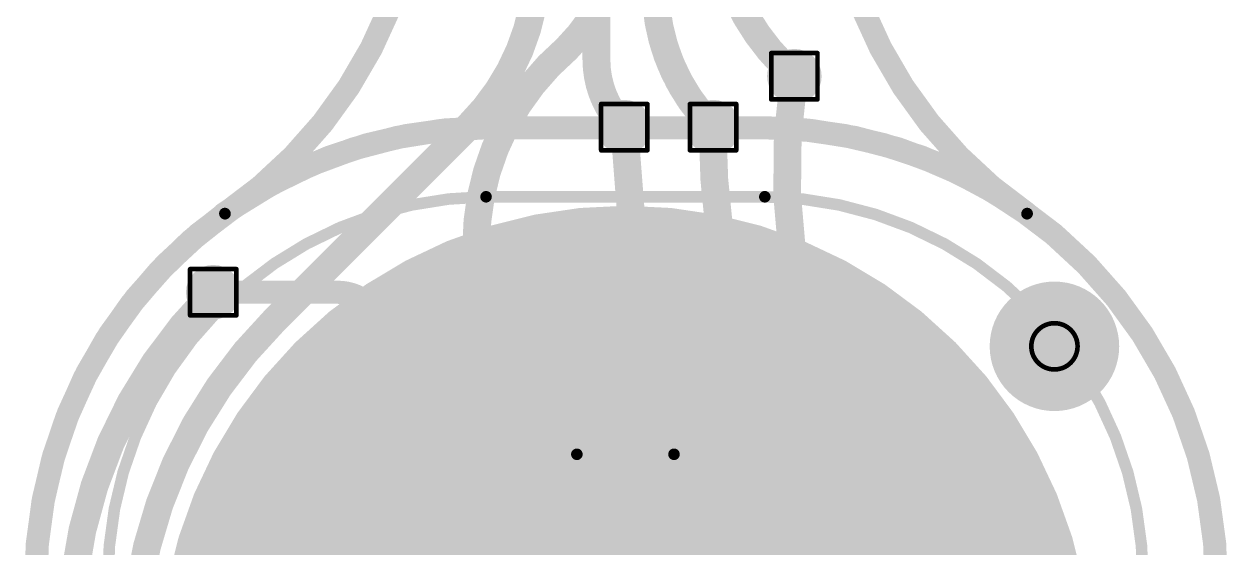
# Model space of a CAD drawing. Header units: inches. Extents: x 3 to 457, y -41 to 239.
# Drawn here: x 153.26 to 166.48, y 24.61 to 30.37 of the extents above; entities that cross this region are included whole.
import ezdxf

# ---------------------------------------------------------------- set-up
doc = ezdxf.new("R2010")
doc.units = ezdxf.units.IN
for name, color, linetype in [('Board Outline', 216, 'Continuous'), ('Bottom Layer', 5, 'Continuous'), ('Bottom Overlay', 54, 'Continuous'), ('Bottom Paste', 16, 'Continuous'), ('Bottom Solder', 6, 'Continuous'), ('Drill Drawing', 1, 'Continuous'), ('Fabrication', 76, 'Continuous'), ('Pad Holes', 156, 'Continuous'), ('Top Layer', 1, 'Continuous'), ('Top Overlay', 2, 'Continuous'), ('Top Paste', 8, 'Continuous'), ('Top Solder', 216, 'Continuous'), ('Via Holes', 16, 'Continuous')]:
    doc.layers.add(name, color=color, linetype=linetype)

# ---------------------------------------------------------------- blocks, each defined once
blk = doc.blocks.new('R___0603_82')
at = {"layer": 'Top Layer'}
for points in [[(-0.3809999999999999, 0.4445), (-0.3809999999999999, -0.4445), (-1.143, -0.4445), (-1.143, 0.4445)], [(1.143, 0.4445), (1.143, -0.4445), (0.3809999999999999, -0.4445), (0.3809999999999999, 0.4445)]]:
    blk.add_hatch(color=1, dxfattribs=at).paths.add_polyline_path(points)
at = {"layer": 'Top Paste'}
for points in [[(-0.3809999999999999, 0.4445), (-0.3809999999999999, -0.4445), (-1.143, -0.4445), (-1.143, 0.4445)], [(1.143, 0.4445), (1.143, -0.4445), (0.3809999999999999, -0.4445), (0.3809999999999999, 0.4445)]]:
    blk.add_hatch(color=8, dxfattribs=at).paths.add_polyline_path(points)
at = {"layer": 'Top Solder'}
for points in [[(-0.2794, 0.5460999999999999), (-0.2794, -0.5460999999999999), (-1.2446, -0.5460999999999999), (-1.2446, 0.5460999999999999)], [(1.2446, 0.5460999999999999), (1.2446, -0.5460999999999999), (0.2794, -0.5460999999999999), (0.2794, 0.5460999999999999)]]:
    blk.add_hatch(color=216, dxfattribs=at).paths.add_polyline_path(points)
at = {"layer": 'Top Overlay'}
for points in [[(-1.2192, 0.5334, 0.127, 0.127, 0), (1.2192, 0.5334, 0.127, 0.127, 0)], [(-1.2192, 0.5334, 0.127, 0.127, 0), (-1.2192, -0.5334, 0.127, 0.127, 0)], [(1.2192, 0.5334, 0.127, 0.127, 0), (1.2192, -0.5334, 0.127, 0.127, 0)], [(-1.2192, -0.5334, 0.127, 0.127, 0), (1.2192, -0.5334, 0.127, 0.127, 0)]]:
    blk.add_lwpolyline(points, format="xyseb", dxfattribs=at)
for points in [[(-1.25095, 0.5334, 0.0635, 0.0635, 1), (-1.18745, 0.5334, 0.0635, 0.0635, 1)], [(-1.25095, 0.5334, 0.0635, 0.0635, 1), (-1.18745, 0.5334, 0.0635, 0.0635, 1)], [(1.18745, 0.5334, 0.0635, 0.0635, 1), (1.25095, 0.5334, 0.0635, 0.0635, 1)], [(1.18745, 0.5334, 0.0635, 0.0635, 1), (1.25095, 0.5334, 0.0635, 0.0635, 1)], [(-1.25095, -0.5334, 0.0635, 0.0635, 1), (-1.18745, -0.5334, 0.0635, 0.0635, 1)], [(-1.25095, -0.5334, 0.0635, 0.0635, 1), (-1.18745, -0.5334, 0.0635, 0.0635, 1)], [(1.18745, -0.5334, 0.0635, 0.0635, 1), (1.25095, -0.5334, 0.0635, 0.0635, 1)], [(1.18745, -0.5334, 0.0635, 0.0635, 1), (1.25095, -0.5334, 0.0635, 0.0635, 1)]]:
    blk.add_lwpolyline(points, format="xyseb", close=True, dxfattribs=at)
blk = doc.blocks.new('SEMG_PAD_B_240')
at = {"layer": 'Bottom Layer'}
h = blk.add_hatch(color=5, dxfattribs=at)
edge = h.paths.add_edge_path()
edge.add_arc((2.794e-05, -9.98718602), 5.00000016, 0, 360)
at = {"layer": 'Bottom Paste'}
h = blk.add_hatch(color=16, dxfattribs=at)
edge = h.paths.add_edge_path()
edge.add_arc((2.794e-05, -9.98718602), 5.00000016, 0, 360)
at = {"layer": 'Bottom Solder'}
h = blk.add_hatch(color=6, dxfattribs=at)
edge = h.paths.add_edge_path()
edge.add_arc((2.794e-05, -9.98718602), 5.10160016, 0, 360)
at = {"layer": 'Bottom Overlay'}
for points in [[(-1.53065988, -15.21263658, 0.127, 0.127, -0.4142135623730932), (-5.68320682, -10.9657134, 0.127, 0.127, 0)], [(5.683262699999999, -10.9657134, 0.127, 0.127, -0.4142135623730934), (1.53071576, -15.21263658, 0.127, 0.127, 0)], [(1.53071576, -15.21263658, 0.127, 0.127, 0), (-1.53065988, -15.21263658, 0.127, 0.127, 0)]]:
    blk.add_lwpolyline(points, format="xyseb", dxfattribs=at)
for points in [[(-1.56240988, -15.21263658, 0.0635, 0.0635, 1), (-1.49890988, -15.21263658, 0.0635, 0.0635, 1)], [(-1.56240988, -15.21263658, 0.0635, 0.0635, 1), (-1.49890988, -15.21263658, 0.0635, 0.0635, 1)], [(1.49896576, -15.21263658, 0.0635, 0.0635, 1), (1.56246576, -15.21263658, 0.0635, 0.0635, 1)], [(1.49896576, -15.21263658, 0.0635, 0.0635, 1), (1.56246576, -15.21263658, 0.0635, 0.0635, 1)]]:
    blk.add_lwpolyline(points, format="xyseb", close=True, dxfattribs=at)

msp = doc.modelspace()

# ---------------------------------------------------------------- hatches: boundary and pattern name
at = {"layer": 'Bottom Layer'}
h = msp.add_hatch(color=5, dxfattribs=at)
edge = h.paths.add_edge_path()
edge.add_arc((161.72340528, 29.7942127), 0.2999994, 0, 360)
h = msp.add_hatch(color=5, dxfattribs=at)
edge = h.paths.add_edge_path()
edge.add_arc((159.85547658, 29.23478278), 0.2999994, 0, 360)
h = msp.add_hatch(color=5, dxfattribs=at)
edge = h.paths.add_edge_path()
edge.add_arc((160.83093056, 29.23478278), 0.2999994, 0, 360)
h = msp.add_hatch(color=5, dxfattribs=at)
edge = h.paths.add_edge_path()
edge.add_arc((155.3415232, 27.42187302), 0.2999994, 0, 360)
at = {"layer": 'Bottom Solder'}
h = msp.add_hatch(color=6, dxfattribs=at)
edge = h.paths.add_edge_path()
edge.add_arc((164.57969624, 26.8278864), 0.1016, 0, 360)
at = {"layer": 'Pad Holes'}
h = msp.add_hatch(color=7, dxfattribs=at)
edge = h.paths.add_edge_path()
edge.add_arc((164.57969624, 26.8278864), 0.499999, 0, 360)
at = {"layer": 'Top Layer'}
h = msp.add_hatch(color=1, dxfattribs=at)
edge = h.paths.add_edge_path()
edge.add_arc((161.72340528, 29.7942127), 0.2999994, 0, 360)
h = msp.add_hatch(color=1, dxfattribs=at)
edge = h.paths.add_edge_path()
edge.add_arc((159.85547658, 29.23478278), 0.2999994, 0, 360)
h = msp.add_hatch(color=1, dxfattribs=at)
edge = h.paths.add_edge_path()
edge.add_arc((160.83093056, 29.23478278), 0.2999994, 0, 360)
h = msp.add_hatch(color=1, dxfattribs=at)
edge = h.paths.add_edge_path()
edge.add_arc((155.3415232, 27.42187302), 0.2999994, 0, 360)
at = {"layer": 'Top Solder'}
h = msp.add_hatch(color=216, dxfattribs=at)
edge = h.paths.add_edge_path()
edge.add_arc((164.57969624, 26.8278864), 0.1016, 0, 360)
at = {"layer": 'Via Holes'}
h = msp.add_hatch(color=7, dxfattribs=at)
edge = h.paths.add_edge_path()
edge.add_arc((161.72340528, 29.7942127), 0.1499997, 0, 360)
h = msp.add_hatch(color=7, dxfattribs=at)
edge = h.paths.add_edge_path()
edge.add_arc((159.85547658, 29.23478278), 0.1499997, 0, 360)
h = msp.add_hatch(color=7, dxfattribs=at)
edge = h.paths.add_edge_path()
edge.add_arc((160.83093056, 29.23478278), 0.1499997, 0, 360)
h = msp.add_hatch(color=7, dxfattribs=at)
edge = h.paths.add_edge_path()
edge.add_arc((155.3415232, 27.42187302), 0.1499997, 0, 360)

# ---------------------------------------------------------------- linework, layer by layer
at = {"layer": 'Board Outline'}
for points in [[(157.63926308, 32.46091551999999, 0.127, 0.127, -0.2500687460615742), (155.47068728, 28.28376614, 0.127, 0.127, 0)], [(164.27845986, 28.28375344, 0.127, 0.127, -0.2500687460615744), (162.10988406, 32.46090282, 0.127, 0.127, 0)], [(153.39148646, 24.1725577, 0.127, 0.127, -0.2441754300213252), (155.46921408, 28.28581084, 0.127, 0.127, 0)], [(164.27993306, 28.28579814, 0.127, 0.127, -0.2441754300213249), (166.35766068, 24.172545, 0.127, 0.127, 0)]]:
    msp.add_lwpolyline(points, format="xyseb", dxfattribs=at)
for points in [[(155.43746408, 28.28581084, 0.0635, 0.0635, 1), (155.50096408, 28.28581084, 0.0635, 0.0635, 1)], [(155.43893728, 28.28376614, 0.0635, 0.0635, 1), (155.50243728, 28.28376614, 0.0635, 0.0635, 1)], [(164.24670986, 28.28375344, 0.0635, 0.0635, 1), (164.31020986, 28.28375344, 0.0635, 0.0635, 1)], [(164.24818306, 28.28579814, 0.0635, 0.0635, 1), (164.31168306, 28.28579814, 0.0635, 0.0635, 1)]]:
    msp.add_lwpolyline(points, format="xyseb", close=True, dxfattribs=at)
at = {"layer": 'Bottom Layer'}
for points in [[(159.54907384, 29.97450444, 0.3048, 0.3048, 0), (159.54907384, 50.92362688, 0.3048, 0.3048, 0)], [(161.6021152, 29.91550278, 0.3048, 0.3048, -0.198912367379658), (160.85816698, 31.71155456, 0.3048, 0.3048, 0)], [(158.89907514, 31.0487949, 0.3048, 0.3048, -0.198912367379658), (158.1567322, 29.2566217, 0.3048, 0.3048, 0)], [(160.83093056, 29.23478278, 0.3048, 0.3048, -0.198912367379658), (160.19907, 30.76022804, 0.3048, 0.3048, 0)], [(160.83093056, 29.23478278, 0.3048, 0.3048, -0.198912367379658), (160.2006829, 30.75633422, 0.3048, 0.3048, 0)], [(159.85547658, 29.23478278, 0.3048, 0.3048, -0.198912367379658), (159.54907384, 29.97450444, 0.3048, 0.3048, 0)], [(159.85547658, 29.23478278, 0.3048, 0.3048, -0.198912367379658), (159.55067658, 29.97063602, 0.3048, 0.3048, 0)], [(161.6021152, 29.91550278, 0.3048, 0.3048, 0), (161.72340528, 29.7942127, 0.3048, 0.3048, 0)], [(156.0225734, 27.1224629, 0.3048, 0.3048, 0), (158.1567322, 29.2566217, 0.3048, 0.3048, 0)], [(153.81800326, 24.31293334, 0.3048, 0.3048, -0.16654737927906), (155.3415232, 27.42187302, 0.3048, 0.3048, 0)], [(154.4591018, 23.1942513, 0.3048, 0.3048, -0.2063182468642115), (156.0225734, 27.1224629, 0.3048, 0.3048, 0)]]:
    msp.add_lwpolyline(points, format="xyseb", dxfattribs=at)
for points in [[(159.47287384, 29.97450444, 0.1524, 0.1524, 1), (159.62527384, 29.97450444, 0.1524, 0.1524, 1)], [(159.47287384, 29.97450444, 0.1524, 0.1524, 1), (159.62527384, 29.97450444, 0.1524, 0.1524, 1)], [(159.47447658, 29.97063602, 0.1524, 0.1524, 1), (159.62687658, 29.97063602, 0.1524, 0.1524, 1)], [(161.5259152, 29.91550278, 0.1524, 0.1524, 1), (161.6783152, 29.91550278, 0.1524, 0.1524, 1)], [(161.5259152, 29.91550278, 0.1524, 0.1524, 1), (161.6783152, 29.91550278, 0.1524, 0.1524, 1)], [(161.64720528, 29.7942127, 0.1524, 0.1524, 1), (161.79960528, 29.7942127, 0.1524, 0.1524, 1)], [(158.0805322, 29.2566217, 0.1524, 0.1524, 1), (158.2329322, 29.2566217, 0.1524, 0.1524, 1)], [(158.0805322, 29.2566217, 0.1524, 0.1524, 1), (158.2329322, 29.2566217, 0.1524, 0.1524, 1)], [(159.77927658, 29.23478278, 0.1524, 0.1524, 1), (159.93167658, 29.23478278, 0.1524, 0.1524, 1)], [(159.77927658, 29.23478278, 0.1524, 0.1524, 1), (159.93167658, 29.23478278, 0.1524, 0.1524, 1)], [(160.75473056, 29.23478278, 0.1524, 0.1524, 1), (160.90713056, 29.23478278, 0.1524, 0.1524, 1)], [(160.75473056, 29.23478278, 0.1524, 0.1524, 1), (160.90713056, 29.23478278, 0.1524, 0.1524, 1)], [(155.2653232, 27.42187302, 0.1524, 0.1524, 1), (155.4177232, 27.42187302, 0.1524, 0.1524, 1)], [(155.9463734, 27.1224629, 0.1524, 0.1524, 1), (156.0987734, 27.1224629, 0.1524, 0.1524, 1)], [(155.9463734, 27.1224629, 0.1524, 0.1524, 1), (156.0987734, 27.1224629, 0.1524, 0.1524, 1)]]:
    msp.add_lwpolyline(points, format="xyseb", close=True, dxfattribs=at)
at = {"layer": 'Drill Drawing'}
for points in [[(161.46940528, 30.0482127, 0.0508, 0.0508, 0), (161.97740528, 30.0482127, 0.0508, 0.0508, 0)], [(161.46940528, 29.5402127, 0.0508, 0.0508, 0), (161.46940528, 30.0482127, 0.0508, 0.0508, 0)], [(161.97740528, 29.5402127, 0.0508, 0.0508, 0), (161.97740528, 30.0482127, 0.0508, 0.0508, 0)], [(159.60147658, 29.48878278, 0.0508, 0.0508, 0), (160.10947658, 29.48878278, 0.0508, 0.0508, 0)], [(159.60147658, 28.98078278, 0.0508, 0.0508, 0), (159.60147658, 29.48878278, 0.0508, 0.0508, 0)], [(160.10947658, 28.98078278, 0.0508, 0.0508, 0), (160.10947658, 29.48878278, 0.0508, 0.0508, 0)], [(160.57693056, 29.48878278, 0.0508, 0.0508, 0), (161.08493056, 29.48878278, 0.0508, 0.0508, 0)], [(160.57693056, 28.98078278, 0.0508, 0.0508, 0), (160.57693056, 29.48878278, 0.0508, 0.0508, 0)], [(161.08493056, 28.98078278, 0.0508, 0.0508, 0), (161.08493056, 29.48878278, 0.0508, 0.0508, 0)], [(161.46940528, 29.5402127, 0.0508, 0.0508, 0), (161.97740528, 29.5402127, 0.0508, 0.0508, 0)], [(159.60147658, 28.98078278, 0.0508, 0.0508, 0), (160.10947658, 28.98078278, 0.0508, 0.0508, 0)], [(160.57693056, 28.98078278, 0.0508, 0.0508, 0), (161.08493056, 28.98078278, 0.0508, 0.0508, 0)], [(155.0875232, 27.67587302, 0.0508, 0.0508, 0), (155.5955232, 27.67587302, 0.0508, 0.0508, 0)], [(155.0875232, 27.16787302, 0.0508, 0.0508, 0), (155.0875232, 27.67587302, 0.0508, 0.0508, 0)], [(155.5955232, 27.16787302, 0.0508, 0.0508, 0), (155.5955232, 27.67587302, 0.0508, 0.0508, 0)], [(155.0875232, 27.16787302, 0.0508, 0.0508, 0), (155.5955232, 27.16787302, 0.0508, 0.0508, 0)]]:
    msp.add_lwpolyline(points, format="xyseb", dxfattribs=at)
for points in [[(161.45670528, 30.0482127, 0.0254, 0.0254, 1), (161.48210528, 30.0482127, 0.0254, 0.0254, 1)], [(161.45670528, 30.0482127, 0.0254, 0.0254, 1), (161.48210528, 30.0482127, 0.0254, 0.0254, 1)], [(161.96470528, 30.0482127, 0.0254, 0.0254, 1), (161.99010528, 30.0482127, 0.0254, 0.0254, 1)], [(161.96470528, 30.0482127, 0.0254, 0.0254, 1), (161.99010528, 30.0482127, 0.0254, 0.0254, 1)], [(159.58877658, 29.48878278, 0.0254, 0.0254, 1), (159.61417658, 29.48878278, 0.0254, 0.0254, 1)], [(159.58877658, 29.48878278, 0.0254, 0.0254, 1), (159.61417658, 29.48878278, 0.0254, 0.0254, 1)], [(160.09677658, 29.48878278, 0.0254, 0.0254, 1), (160.12217658, 29.48878278, 0.0254, 0.0254, 1)], [(160.09677658, 29.48878278, 0.0254, 0.0254, 1), (160.12217658, 29.48878278, 0.0254, 0.0254, 1)], [(160.56423056, 29.48878278, 0.0254, 0.0254, 1), (160.58963056, 29.48878278, 0.0254, 0.0254, 1)], [(160.56423056, 29.48878278, 0.0254, 0.0254, 1), (160.58963056, 29.48878278, 0.0254, 0.0254, 1)], [(161.07223056, 29.48878278, 0.0254, 0.0254, 1), (161.09763056, 29.48878278, 0.0254, 0.0254, 1)], [(161.07223056, 29.48878278, 0.0254, 0.0254, 1), (161.09763056, 29.48878278, 0.0254, 0.0254, 1)], [(161.45670528, 29.5402127, 0.0254, 0.0254, 1), (161.48210528, 29.5402127, 0.0254, 0.0254, 1)], [(161.45670528, 29.5402127, 0.0254, 0.0254, 1), (161.48210528, 29.5402127, 0.0254, 0.0254, 1)], [(161.96470528, 29.5402127, 0.0254, 0.0254, 1), (161.99010528, 29.5402127, 0.0254, 0.0254, 1)], [(161.96470528, 29.5402127, 0.0254, 0.0254, 1), (161.99010528, 29.5402127, 0.0254, 0.0254, 1)], [(159.58877658, 28.98078278, 0.0254, 0.0254, 1), (159.61417658, 28.98078278, 0.0254, 0.0254, 1)], [(159.58877658, 28.98078278, 0.0254, 0.0254, 1), (159.61417658, 28.98078278, 0.0254, 0.0254, 1)], [(160.09677658, 28.98078278, 0.0254, 0.0254, 1), (160.12217658, 28.98078278, 0.0254, 0.0254, 1)], [(160.09677658, 28.98078278, 0.0254, 0.0254, 1), (160.12217658, 28.98078278, 0.0254, 0.0254, 1)], [(160.56423056, 28.98078278, 0.0254, 0.0254, 1), (160.58963056, 28.98078278, 0.0254, 0.0254, 1)], [(160.56423056, 28.98078278, 0.0254, 0.0254, 1), (160.58963056, 28.98078278, 0.0254, 0.0254, 1)], [(161.07223056, 28.98078278, 0.0254, 0.0254, 1), (161.09763056, 28.98078278, 0.0254, 0.0254, 1)], [(161.07223056, 28.98078278, 0.0254, 0.0254, 1), (161.09763056, 28.98078278, 0.0254, 0.0254, 1)], [(155.0748232, 27.67587302, 0.0254, 0.0254, 1), (155.1002232, 27.67587302, 0.0254, 0.0254, 1)], [(155.0748232, 27.67587302, 0.0254, 0.0254, 1), (155.1002232, 27.67587302, 0.0254, 0.0254, 1)], [(155.5828232, 27.67587302, 0.0254, 0.0254, 1), (155.6082232, 27.67587302, 0.0254, 0.0254, 1)], [(155.5828232, 27.67587302, 0.0254, 0.0254, 1), (155.6082232, 27.67587302, 0.0254, 0.0254, 1)], [(155.0748232, 27.16787302, 0.0254, 0.0254, 1), (155.1002232, 27.16787302, 0.0254, 0.0254, 1)], [(155.0748232, 27.16787302, 0.0254, 0.0254, 1), (155.1002232, 27.16787302, 0.0254, 0.0254, 1)], [(155.5828232, 27.16787302, 0.0254, 0.0254, 1), (155.6082232, 27.16787302, 0.0254, 0.0254, 1)], [(155.5828232, 27.16787302, 0.0254, 0.0254, 1), (155.6082232, 27.16787302, 0.0254, 0.0254, 1)], [(164.83369624, 26.8278864, 0.0508, 0.0508, 1), (164.32569624, 26.8278864, 0.0508, 0.0508, 1)], [(164.31299624, 26.8278864, 0.0254, 0.0254, 1), (164.33839624, 26.8278864, 0.0254, 0.0254, 1)], [(164.82099624, 26.8278864, 0.0254, 0.0254, 1), (164.84639624, 26.8278864, 0.0254, 0.0254, 1)]]:
    msp.add_lwpolyline(points, format="xyseb", close=True, dxfattribs=at)
at = {"layer": 'Fabrication'}
for points in [[(157.63926308, 32.46091551999999, 0.254, 0.254, -0.2500687460615742), (155.47068728, 28.28376614, 0.254, 0.254, 0)], [(164.27845986, 28.28375344, 0.254, 0.254, -0.2500687460615744), (162.10988406, 32.46090282, 0.254, 0.254, 0)], [(153.39129088, 24.17248912, 0.254, 0.254, -0.414213562373093), (158.3347989, 29.2283515, 0.254, 0.254, 0)], [(155.46182522, 28.28375344, 0.254, 0.254, -0.1546127337349249), (158.33043772, 29.22812036, 0.254, 0.254, 0)], [(158.33043772, 29.22812036, 0.254, 0.254, 0), (161.40979148, 29.22812036, 0.254, 0.254, 0)], [(158.3347989, 29.2283515, 0.254, 0.254, 0), (161.41415266, 29.2283515, 0.254, 0.254, 0)], [(161.40984736, 29.22812036, 0.254, 0.254, -0.1546127337349248), (164.27845986, 28.28375344, 0.254, 0.254, 0)], [(161.41415266, 29.2283515, 0.254, 0.254, -0.414213562373093), (166.35766068, 24.17248912, 0.254, 0.254, 0)], [(153.39148646, 24.1725577, 0.254, 0.254, -0.2441754300213252), (155.46921408, 28.28581084, 0.254, 0.254, 0)]]:
    msp.add_lwpolyline(points, format="xyseb", dxfattribs=at)
for points in [[(158.26693772, 29.22812036, 0.127, 0.127, 1), (158.39393772, 29.22812036, 0.127, 0.127, 1)], [(158.26693772, 29.22812036, 0.127, 0.127, 1), (158.39393772, 29.22812036, 0.127, 0.127, 1)], [(158.2712989, 29.2283515, 0.127, 0.127, 1), (158.3982989, 29.2283515, 0.127, 0.127, 1)], [(158.2712989, 29.2283515, 0.127, 0.127, 1), (158.3982989, 29.2283515, 0.127, 0.127, 1)], [(161.34629148, 29.22812036, 0.127, 0.127, 1), (161.47329148, 29.22812036, 0.127, 0.127, 1)], [(161.34634736, 29.22812036, 0.127, 0.127, 1), (161.47334736, 29.22812036, 0.127, 0.127, 1)], [(161.35065266, 29.2283515, 0.127, 0.127, 1), (161.47765266, 29.2283515, 0.127, 0.127, 1)], [(161.35065266, 29.2283515, 0.127, 0.127, 1), (161.47765266, 29.2283515, 0.127, 0.127, 1)], [(164.86824786, 23.24471348, 0.254, 0.254, 1), (154.86824754, 23.24471348, 0.254, 0.254, 1)], [(155.39832522, 28.28375344, 0.127, 0.127, 1), (155.52532522, 28.28375344, 0.127, 0.127, 1)], [(155.40571408, 28.28581084, 0.127, 0.127, 1), (155.53271408, 28.28581084, 0.127, 0.127, 1)], [(155.40718728, 28.28376614, 0.127, 0.127, 1), (155.53418728, 28.28376614, 0.127, 0.127, 1)], [(164.21495986, 28.28375344, 0.127, 0.127, 1), (164.34195986, 28.28375344, 0.127, 0.127, 1)], [(164.21495986, 28.28375344, 0.127, 0.127, 1), (164.34195986, 28.28375344, 0.127, 0.127, 1)], [(165.16392672, 26.8278864, 0.254, 0.254, 1), (163.99546576, 26.8278864, 0.254, 0.254, 1)], [(163.93196576, 26.8278864, 0.127, 0.127, 1), (164.05896576, 26.8278864, 0.127, 0.127, 1)], [(165.10042672, 26.8278864, 0.127, 0.127, 1), (165.22742672, 26.8278864, 0.127, 0.127, 1)]]:
    msp.add_lwpolyline(points, format="xyseb", close=True, dxfattribs=at)
at = {"layer": 'Top Layer'}
for points in [[(159.85387384, 31.61898172, 0.3048, 0.3048, -0.1989075954818744), (159.22246794, 30.0945931, 0.3048, 0.3048, 0)], [(158.22998834, 27.93728728, 0.3048, 0.3048, -0.2189924471011566), (159.22244, 30.09456516, 0.3048, 0.3048, 0)], [(162.5358319, 25.3778385, 0.3048, 0.3048, -0.170217538407108), (161.72030648, 29.79469276, 0.3048, 0.3048, 0)], [(159.85547658, 29.23478278, 0.3048, 0.3048, 0), (159.93744746, 28.17193502, 0.3048, 0.3048, 0)], [(160.82558132, 29.22676146, 0.3048, 0.3048, 0), (160.83093056, 29.23478278, 0.3048, 0.3048, 0)], [(160.82558132, 29.22675384, 0.3048, 0.3048, 0), (160.83093056, 29.23478278, 0.3048, 0.3048, 0)], [(160.9928327, 27.53894924, 0.3048, 0.3048, -0.04942610748202699), (160.82558132, 29.22675384, 0.3048, 0.3048, 0)], [(160.80120748, 25.57521936, 0.3048, 0.3048, -0.1226859817059774), (159.93744238, 28.1719274, 0.3048, 0.3048, 0)], [(158.22999088, 25.83013376, 0.3048, 0.3048, 0), (158.22999088, 27.93728728, 0.3048, 0.3048, 0)], [(160.9928327, 27.53894924, 0.3048, 0.3048, 0), (160.99284032, 27.53895178, 0.3048, 0.3048, 0)], [(161.65363656, 25.65056846, 0.3048, 0.3048, -0.06717182909119769), (160.99284032, 27.53895178, 0.3048, 0.3048, 0)], [(155.3415232, 27.42187302, 0.254, 0.254, 0), (156.70434496, 27.42187302, 0.254, 0.254, 0)], [(156.70434496, 27.42187302, 0.254, 0.254, -0.4142135623730951), (157.22760528, 26.8986127, 0.254, 0.254, 0)], [(157.22760528, 24.1300127, 0.254, 0.254, 0), (157.22760528, 26.8986127, 0.254, 0.254, 0)], [(158.8753109, 25.18481374, 0.3048, 0.3048, -0.4142135623730951), (158.22999088, 25.83013376, 0.3048, 0.3048, 0)], [(161.65363402, 25.650571, 0.3048, 0.3048, 0), (161.67091618, 25.61681694, 0.3048, 0.3048, 0)], [(160.80120494, 25.57521682, 0.3048, 0.3048, 0), (160.80424278, 25.57043654, 0.3048, 0.3048, 0)], [(160.80424278, 25.57043654, 0.3048, 0.3048, 0), (162.43004852, 22.77813072, 0.3048, 0.3048, 0)], [(161.67091618, 25.61681694, 0.3048, 0.3048, 0), (162.5311456, 23.946358, 0.3048, 0.3048, 0)], [(162.54505464, 25.361773, 0.3048, 0.3048, -0.0006822685684777812), (162.5358319, 25.3778385, 0.3048, 0.3048, 0)], [(162.5450521, 25.361773, 0.3048, 0.3048, 0), (162.89044638, 24.89759562, 0.3048, 0.3048, 0)], [(158.8753109, 25.18481374, 0.3048, 0.3048, 0), (159.85547658, 25.18481374, 0.3048, 0.3048, 0)], [(159.89852704, 24.95980022, 0.3048, 0.3048, -0.198912367379658), (159.85547658, 25.06373448, 0.3048, 0.3048, 0)], [(162.89044638, 24.89759562, 0.3048, 0.3048, 0), (164.87300528, 22.91503672, 0.3048, 0.3048, 0)]]:
    msp.add_lwpolyline(points, format="xyseb", dxfattribs=at)
for points in [[(159.14624, 30.09456516, 0.1524, 0.1524, 1), (159.29864, 30.09456516, 0.1524, 0.1524, 1)], [(159.14626794, 30.0945931, 0.1524, 0.1524, 1), (159.29866794, 30.0945931, 0.1524, 0.1524, 1)], [(161.64410648, 29.79469276, 0.1524, 0.1524, 1), (161.79650648, 29.79469276, 0.1524, 0.1524, 1)], [(159.77927658, 29.23478278, 0.1524, 0.1524, 1), (159.93167658, 29.23478278, 0.1524, 0.1524, 1)], [(160.74938132, 29.22676146, 0.1524, 0.1524, 1), (160.90178132, 29.22676146, 0.1524, 0.1524, 1)], [(160.74938132, 29.22675384, 0.1524, 0.1524, 1), (160.90178132, 29.22675384, 0.1524, 0.1524, 1)], [(160.74938132, 29.22675384, 0.1524, 0.1524, 1), (160.90178132, 29.22675384, 0.1524, 0.1524, 1)], [(160.75473056, 29.23478278, 0.1524, 0.1524, 1), (160.90713056, 29.23478278, 0.1524, 0.1524, 1)], [(160.75473056, 29.23478278, 0.1524, 0.1524, 1), (160.90713056, 29.23478278, 0.1524, 0.1524, 1)], [(159.86124238, 28.1719274, 0.1524, 0.1524, 1), (160.01364238, 28.1719274, 0.1524, 0.1524, 1)], [(159.86124746, 28.17193502, 0.1524, 0.1524, 1), (160.01364746, 28.17193502, 0.1524, 0.1524, 1)], [(158.15378834, 27.93728728, 0.1524, 0.1524, 1), (158.30618834, 27.93728728, 0.1524, 0.1524, 1)], [(158.15379088, 27.93728728, 0.1524, 0.1524, 1), (158.30619088, 27.93728728, 0.1524, 0.1524, 1)], [(160.9166327, 27.53894924, 0.1524, 0.1524, 1), (161.0690327, 27.53894924, 0.1524, 0.1524, 1)], [(160.9166327, 27.53894924, 0.1524, 0.1524, 1), (161.0690327, 27.53894924, 0.1524, 0.1524, 1)], [(160.91664032, 27.53895178, 0.1524, 0.1524, 1), (161.06904032, 27.53895178, 0.1524, 0.1524, 1)], [(160.91664032, 27.53895178, 0.1524, 0.1524, 1), (161.06904032, 27.53895178, 0.1524, 0.1524, 1)], [(155.2780232, 27.42187302, 0.127, 0.127, 1), (155.4050232, 27.42187302, 0.127, 0.127, 1)], [(156.64084496, 27.42187302, 0.127, 0.127, 1), (156.76784496, 27.42187302, 0.127, 0.127, 1)], [(156.64084496, 27.42187302, 0.127, 0.127, 1), (156.76784496, 27.42187302, 0.127, 0.127, 1)], [(157.16410528, 26.8986127, 0.127, 0.127, 1), (157.29110528, 26.8986127, 0.127, 0.127, 1)], [(157.16410528, 26.8986127, 0.127, 0.127, 1), (157.29110528, 26.8986127, 0.127, 0.127, 1)], [(158.15379088, 25.83013376, 0.1524, 0.1524, 1), (158.30619088, 25.83013376, 0.1524, 0.1524, 1)], [(158.15379088, 25.83013376, 0.1524, 0.1524, 1), (158.30619088, 25.83013376, 0.1524, 0.1524, 1)], [(161.57743402, 25.650571, 0.1524, 0.1524, 1), (161.72983402, 25.650571, 0.1524, 0.1524, 1)], [(161.57743656, 25.65056846, 0.1524, 0.1524, 1), (161.72983656, 25.65056846, 0.1524, 0.1524, 1)], [(160.72500494, 25.57521682, 0.1524, 0.1524, 1), (160.87740494, 25.57521682, 0.1524, 0.1524, 1)], [(160.72500748, 25.57521936, 0.1524, 0.1524, 1), (160.87740748, 25.57521936, 0.1524, 0.1524, 1)], [(160.72804278, 25.57043654, 0.1524, 0.1524, 1), (160.88044278, 25.57043654, 0.1524, 0.1524, 1)], [(160.72804278, 25.57043654, 0.1524, 0.1524, 1), (160.88044278, 25.57043654, 0.1524, 0.1524, 1)], [(161.59471618, 25.61681694, 0.1524, 0.1524, 1), (161.74711618, 25.61681694, 0.1524, 0.1524, 1)], [(161.59471618, 25.61681694, 0.1524, 0.1524, 1), (161.74711618, 25.61681694, 0.1524, 0.1524, 1)], [(162.4596319, 25.3778385, 0.1524, 0.1524, 1), (162.6120319, 25.3778385, 0.1524, 0.1524, 1)], [(162.4596319, 25.3778385, 0.1524, 0.1524, 1), (162.6120319, 25.3778385, 0.1524, 0.1524, 1)], [(162.4688521, 25.361773, 0.1524, 0.1524, 1), (162.6212521, 25.361773, 0.1524, 0.1524, 1)], [(162.46885464, 25.361773, 0.1524, 0.1524, 1), (162.62125464, 25.361773, 0.1524, 0.1524, 1)], [(158.7991109, 25.18481374, 0.1524, 0.1524, 1), (158.9515109, 25.18481374, 0.1524, 0.1524, 1)], [(158.7991109, 25.18481374, 0.1524, 0.1524, 1), (158.9515109, 25.18481374, 0.1524, 0.1524, 1)], [(159.77927658, 25.18481374, 0.1524, 0.1524, 1), (159.93167658, 25.18481374, 0.1524, 0.1524, 1)], [(159.77927658, 25.06373448, 0.1524, 0.1524, 1), (159.93167658, 25.06373448, 0.1524, 0.1524, 1)], [(159.82232704, 24.95980022, 0.1524, 0.1524, 1), (159.97472704, 24.95980022, 0.1524, 0.1524, 1)], [(162.81424638, 24.89759562, 0.1524, 0.1524, 1), (162.96664638, 24.89759562, 0.1524, 0.1524, 1)], [(162.81424638, 24.89759562, 0.1524, 0.1524, 1), (162.96664638, 24.89759562, 0.1524, 0.1524, 1)]]:
    msp.add_lwpolyline(points, format="xyseb", close=True, dxfattribs=at)

# ---------------------------------------------------------------- block references
for name, p, rotation in [('SEMG_PAD_B_240', (159.86827564, 13.25752746), 180), ('R___0603_82', (159.86827564, 24.42281374), 90)]:
    msp.add_blockref(name, p, dxfattribs=dict(rotation=rotation))

doc.saveas('drawing.dxf')
